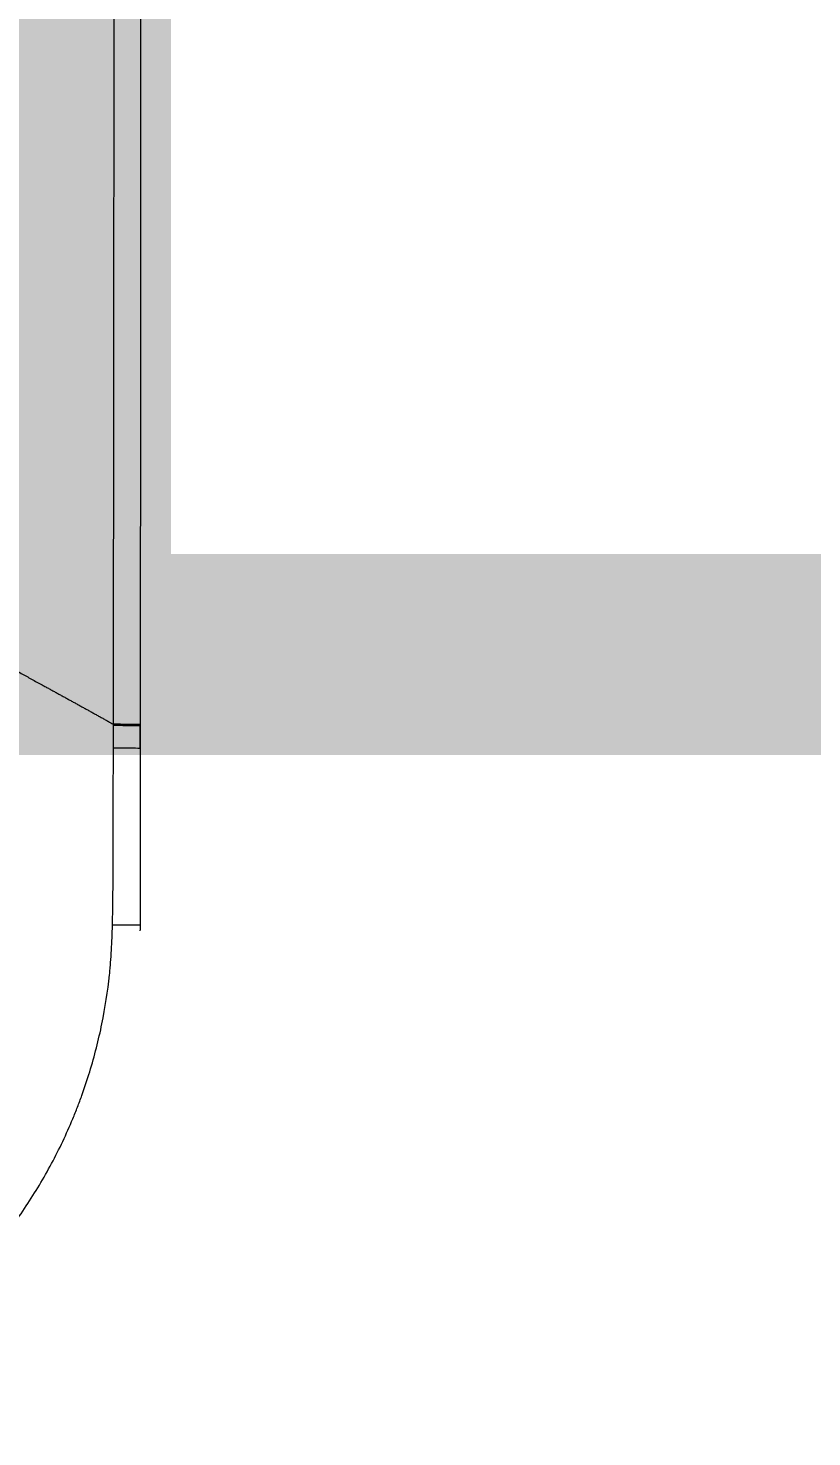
# Model space of a CAD drawing. Header units: inches. Extents: x 3778 to 56227, y -16914 to 35091.
# Drawn here: x 36132.6 to 36175.8, y -13540.5 to -13462.9 of the extents above; entities that cross this region are included whole.
import ezdxf

# ---------------------------------------------------------------- set-up
doc = ezdxf.new("R2010")
doc.units = ezdxf.units.IN
doc.header["$LTSCALE"] = 100
doc.header["$MEASUREMENT"] = 0
doc.linetypes.add('HID', pattern=[2.5, 1.5, -1])
doc.layers.add('2-con', color=2, linetype='Continuous')
doc.layers.add('3.기호.계단선', color=30, linetype='Continuous')
doc.layers.add('mark-B', color=2, linetype='Continuous', lineweight=20)
doc.styles.add('코레일둥고', font='Korail_Round_Gothic_Medium.ttf')

# ---------------------------------------------------------------- blocks, each defined once
blk = doc.blocks.new('무풍1way 일반')
at = {"layer": 'mark-B'}
blk.add_line((-600.306, -39.43), (-600.324, -39.43), dxfattribs=at)
blk.add_line((-600.306, -39.43), (-600.324, -39.43), dxfattribs=at)
blk.add_ellipse((-597.997, -39.432), major_axis=(-2.309, 0.001), ratio=0.007334, start_param=0.013963, end_param=1.194464, dxfattribs=at)
blk.add_ellipse((-597.997, -39.432), major_axis=(-2.309, 0.001), ratio=0.007334, start_param=0.013963, end_param=1.194464, dxfattribs=at)
for points, knots in [([(-570.94, -1.501), (-571.395, -1.522), (-571.849, -1.547), (-572.53, -1.598), (-572.757, -1.617), (-573.097, -1.651), (-573.21, -1.663), (-573.437, -1.688), (-573.55, -1.702), (-574.116, -1.772), (-574.568, -1.839), (-575.245, -1.956), (-575.583, -2.018), (-575.921, -2.086), (-576.147, -2.133), (-576.259, -2.157), (-577.27, -2.38), (-578.152, -2.618), (-579.453, -3.036), (-579.883, -3.185), (-580.734, -3.503), (-581.156, -3.672), (-582.41, -4.21), (-583.231, -4.608), (-584.236, -5.159), (-584.436, -5.271), (-584.735, -5.444), (-584.834, -5.503), (-585.032, -5.62), (-585.13, -5.68), (-585.62, -5.98), (-586.005, -6.228), (-586.76, -6.742), (-587.131, -7.008), (-587.858, -7.556), (-588.214, -7.838), (-588.913, -8.419), (-589.256, -8.718), (-589.927, -9.332), (-590.256, -9.647), (-590.899, -10.296), (-591.213, -10.628), (-591.673, -11.14), (-591.825, -11.313), (-592.125, -11.663), (-592.272, -11.839), (-592.997, -12.729), (-593.538, -13.463), (-594.293, -14.599), (-594.536, -14.983), (-595.001, -15.762), (-595.225, -16.158), (-595.867, -17.36), (-596.258, -18.184), (-596.698, -19.243), (-596.783, -19.456), (-596.908, -19.778), (-596.949, -19.886), (-597.03, -20.101), (-597.227, -20.641), (-597.408, -21.184), (-597.808, -22.493), (-598.032, -23.373), (-598.395, -25.151), (-598.534, -26.048), (-598.643, -27.066), (-598.654, -27.179), (-598.675, -27.406), (-598.705, -27.747), (-598.727, -28.089), (-598.766, -28.774), (-598.782, -29.232), (-598.794, -29.692)], [0, 0, 0, 0, 0.03125, 0.03125, 0.046875, 0.046875, 0.054687, 0.054687, 0.0625, 0.0625, 0.09375, 0.09375, 0.109375, 0.117188, 0.117188, 0.125, 0.125, 0.1875, 0.1875, 0.21875, 0.21875, 0.25, 0.25, 0.3125, 0.3125, 0.328125, 0.328125, 0.335938, 0.335938, 0.34375, 0.34375, 0.375, 0.375, 0.40625, 0.40625, 0.4375, 0.4375, 0.46875, 0.46875, 0.5, 0.5, 0.53125, 0.53125, 0.546875, 0.546875, 0.5625, 0.5625, 0.625, 0.625, 0.65625, 0.65625, 0.6875, 0.6875, 0.75, 0.75, 0.765625, 0.765625, 0.773438, 0.773438, 0.78125, 0.8125, 0.8125, 0.875, 0.875, 0.9375, 0.9375, 0.945313, 0.945313, 0.953125, 0.96875, 0.96875, 1, 1, 1, 1]), ([(-570.94, -1.501), (-571.395, -1.522), (-571.849, -1.547), (-572.53, -1.598), (-572.757, -1.617), (-573.097, -1.651), (-573.21, -1.663), (-573.437, -1.688), (-573.55, -1.702), (-574.116, -1.772), (-574.568, -1.839), (-575.245, -1.956), (-575.583, -2.018), (-575.921, -2.086), (-576.147, -2.133), (-576.259, -2.157), (-577.27, -2.38), (-578.152, -2.618), (-579.453, -3.036), (-579.883, -3.185), (-580.734, -3.503), (-581.156, -3.672), (-582.41, -4.21), (-583.231, -4.608), (-584.236, -5.159), (-584.436, -5.271), (-584.735, -5.444), (-584.834, -5.503), (-585.032, -5.62), (-585.13, -5.68), (-585.62, -5.98), (-586.005, -6.228), (-586.76, -6.742), (-587.131, -7.008), (-587.858, -7.556), (-588.214, -7.838), (-588.913, -8.419), (-589.256, -8.718), (-589.927, -9.332), (-590.256, -9.647), (-590.899, -10.296), (-591.213, -10.628), (-591.673, -11.14), (-591.825, -11.313), (-592.125, -11.663), (-592.272, -11.839), (-592.997, -12.729), (-593.538, -13.463), (-594.293, -14.599), (-594.536, -14.983), (-595.001, -15.762), (-595.225, -16.158), (-595.867, -17.36), (-596.258, -18.184), (-596.698, -19.243), (-596.783, -19.456), (-596.908, -19.778), (-596.949, -19.886), (-597.03, -20.101), (-597.227, -20.641), (-597.408, -21.184), (-597.808, -22.493), (-598.032, -23.373), (-598.395, -25.151), (-598.534, -26.048), (-598.643, -27.066), (-598.654, -27.179), (-598.675, -27.406), (-598.705, -27.747), (-598.727, -28.089), (-598.766, -28.774), (-598.782, -29.232), (-598.794, -29.692)], [0, 0, 0, 0, 0.03125, 0.03125, 0.046875, 0.046875, 0.054687, 0.054687, 0.0625, 0.0625, 0.09375, 0.09375, 0.109375, 0.117187, 0.117187, 0.125, 0.125, 0.1875, 0.1875, 0.21875, 0.21875, 0.25, 0.25, 0.3125, 0.3125, 0.328125, 0.328125, 0.335937, 0.335937, 0.34375, 0.34375, 0.375, 0.375, 0.40625, 0.40625, 0.4375, 0.4375, 0.46875, 0.46875, 0.5, 0.5, 0.53125, 0.53125, 0.546875, 0.546875, 0.5625, 0.5625, 0.625, 0.625, 0.65625, 0.65625, 0.6875, 0.6875, 0.75, 0.75, 0.765625, 0.765625, 0.773437, 0.773437, 0.78125, 0.8125, 0.8125, 0.875, 0.875, 0.9375, 0.9375, 0.945312, 0.945312, 0.953125, 0.96875, 0.96875, 1, 1, 1, 1]), ([(-600.324, -39.43), (-600.323, -37.808), (-600.322, -36.186), (-600.32, -34.36), (-600.32, -34.158), (-600.32, -33.752), (-600.32, -33.144), (-600.32, -31.724), (-600.317, -30.507), (-600.313, -29.696)], [0, 0, 0, 0, 0.5, 0.5, 0.5625, 0.5625, 0.625, 0.75, 1, 1, 1, 1]), ([(-600.324, -39.43), (-600.323, -37.808), (-600.322, -36.186), (-600.32, -34.36), (-600.32, -34.158), (-600.32, -33.752), (-600.32, -33.144), (-600.32, -31.724), (-600.317, -30.507), (-600.313, -29.696)], [0, 0, 0, 0, 0.5, 0.5, 0.5625, 0.5625, 0.625, 0.75, 1, 1, 1, 1]), ([(-600.295, -29.696), (-600.293, -29.695), (-600.283, -29.694), (-600.245, -29.693), (-600.218, -29.693), (-600.164, -29.692), (-600.144, -29.692), (-600.101, -29.691), (-600.077, -29.691), (-600, -29.69), (-599.941, -29.69), (-599.841, -29.69), (-599.806, -29.69), (-599.732, -29.69), (-599.694, -29.69), (-599.574, -29.69), (-599.489, -29.69), (-599.353, -29.69), (-599.306, -29.69), (-599.209, -29.69), (-599.159, -29.69), (-599.058, -29.691), (-599.006, -29.691), (-598.946, -29.691), (-598.94, -29.691), (-598.927, -29.691), (-598.907, -29.691), (-598.861, -29.691), (-598.821, -29.692), (-598.794, -29.692)], [0, 0, 0, 0, 0.125, 0.125, 0.25, 0.25, 0.3125, 0.3125, 0.375, 0.375, 0.5, 0.5, 0.5625, 0.5625, 0.625, 0.625, 0.75, 0.75, 0.8125, 0.8125, 0.875, 0.875, 0.9375, 0.9375, 0.945313, 0.945313, 0.953125, 0.96875, 1, 1, 1, 1]), ([(-600.295, -29.696), (-600.293, -29.695), (-600.283, -29.694), (-600.245, -29.693), (-600.218, -29.693), (-600.164, -29.692), (-600.144, -29.692), (-600.101, -29.691), (-600.077, -29.691), (-600, -29.69), (-599.941, -29.69), (-599.841, -29.69), (-599.806, -29.69), (-599.732, -29.69), (-599.694, -29.69), (-599.574, -29.69), (-599.489, -29.69), (-599.353, -29.69), (-599.306, -29.69), (-599.209, -29.69), (-599.159, -29.69), (-599.058, -29.691), (-599.006, -29.691), (-598.946, -29.691), (-598.94, -29.691), (-598.927, -29.691), (-598.907, -29.691), (-598.861, -29.691), (-598.821, -29.692), (-598.794, -29.692)], [0, 0, 0, 0, 0.125, 0.125, 0.25, 0.25, 0.3125, 0.3125, 0.375, 0.375, 0.5, 0.5, 0.5625, 0.5625, 0.625, 0.625, 0.75, 0.75, 0.8125, 0.8125, 0.875, 0.875, 0.9375, 0.9375, 0.945312, 0.945312, 0.953125, 0.96875, 1, 1, 1, 1]), ([(-598.794, -29.692), (-598.798, -29.895), (-598.803, -30.098), (-598.809, -30.403), (-598.811, -30.504), (-598.815, -30.657), (-598.816, -30.708), (-598.818, -30.809), (-598.818, -30.86), (-598.82, -30.962), (-598.82, -31.012), (-598.821, -31.114), (-598.821, -31.266), (-598.823, -31.622), (-598.824, -31.927), (-598.826, -32.537), (-598.828, -33.146), (-598.83, -33.756), (-598.831, -34.163), (-598.831, -34.366), (-598.834, -35.382), (-598.837, -36.195), (-598.84, -37.414), (-598.841, -37.821), (-598.843, -38.634), (-598.844, -39.04), (-598.845, -39.447)], [0, 0, 0, 0, 0.0625, 0.0625, 0.09375, 0.09375, 0.109375, 0.109375, 0.125, 0.125, 0.140625, 0.140625, 0.15625, 0.1875, 0.25, 0.25, 0.375, 0.4375, 0.4375, 0.5, 0.5, 0.75, 0.75, 0.875, 0.875, 1, 1, 1, 1]), ([(-598.794, -29.692), (-598.798, -29.895), (-598.803, -30.098), (-598.809, -30.403), (-598.811, -30.504), (-598.815, -30.657), (-598.816, -30.708), (-598.818, -30.809), (-598.818, -30.86), (-598.82, -30.962), (-598.82, -31.012), (-598.821, -31.114), (-598.821, -31.266), (-598.823, -31.622), (-598.824, -31.927), (-598.826, -32.537), (-598.828, -33.146), (-598.83, -33.756), (-598.831, -34.163), (-598.831, -34.366), (-598.834, -35.382), (-598.837, -36.195), (-598.84, -37.414), (-598.841, -37.821), (-598.843, -38.634), (-598.844, -39.04), (-598.845, -39.447)], [0, 0, 0, 0, 0.0625, 0.0625, 0.09375, 0.09375, 0.109375, 0.109375, 0.125, 0.125, 0.140625, 0.140625, 0.15625, 0.1875, 0.25, 0.25, 0.375, 0.4375, 0.4375, 0.5, 0.5, 0.75, 0.75, 0.875, 0.875, 1, 1, 1, 1]), ([(-600.325, -40.672), (-600.325, -40.463), (-600.325, -40.254), (-600.325, -39.84), (-600.324, -39.636), (-600.324, -39.431)], [0, 0, 0, 0, 0.505069, 0.505069, 1, 1, 1, 1]), ([(-600.325, -40.672), (-600.325, -40.463), (-600.325, -40.254), (-600.325, -39.84), (-600.324, -39.636), (-600.324, -39.431)], [0, 0, 0, 0, 0.505069, 0.505069, 1, 1, 1, 1]), ([(-600.307, -40.672), (-600.306, -40.465), (-600.306, -40.258), (-600.306, -39.845), (-600.306, -39.638), (-600.306, -39.431), (-600.306, -39.431), (-600.306, -39.43)], [0, 0, 0, 0, 0.499983, 0.499983, 0.999967, 0.999967, 1, 1, 1, 1]), ([(-600.307, -40.672), (-600.306, -40.465), (-600.306, -40.258), (-600.306, -39.845), (-600.306, -39.638), (-600.306, -39.431), (-600.306, -39.431), (-600.306, -39.43)], [0, 0, 0, 0, 0.499983, 0.499983, 0.999967, 0.999967, 1, 1, 1, 1]), ([(-598.845, -39.447), (-598.845, -39.448), (-598.845, -39.448), (-598.846, -39.657), (-598.846, -39.865), (-598.847, -40.177), (-598.847, -40.282), (-598.848, -40.488), (-598.848, -40.589), (-598.848, -40.69)], [0, 0, 0, 0, 0.001631, 0.001631, 0.503325, 0.503325, 0.756014, 0.756014, 1, 1, 1, 1]), ([(-598.845, -39.447), (-598.845, -39.448), (-598.845, -39.448), (-598.846, -39.657), (-598.846, -39.865), (-598.847, -40.177), (-598.847, -40.282), (-598.848, -40.488), (-598.848, -40.589), (-598.848, -40.69)], [0, 0, 0, 0, 0.001631, 0.001631, 0.503325, 0.503325, 0.756014, 0.756014, 1, 1, 1, 1]), ([(-600.307, -40.745), (-600.305, -40.746), (-600.295, -40.747), (-600.258, -40.749), (-600.232, -40.75), (-600.163, -40.752), (-600.12, -40.752), (-600.02, -40.754), (-599.963, -40.755), (-599.834, -40.756), (-599.763, -40.757), (-599.608, -40.759), (-599.524, -40.759), (-599.347, -40.76), (-599.253, -40.761), (-599.056, -40.762), (-598.954, -40.762), (-598.848, -40.763)], [0, 0, 0, 0, 0.125, 0.125, 0.25, 0.25, 0.375, 0.375, 0.5, 0.5, 0.625, 0.625, 0.75, 0.75, 0.875, 0.875, 1, 1, 1, 1]), ([(-600.307, -40.745), (-600.305, -40.746), (-600.295, -40.747), (-600.258, -40.749), (-600.232, -40.75), (-600.163, -40.752), (-600.12, -40.752), (-600.02, -40.754), (-599.963, -40.755), (-599.834, -40.756), (-599.763, -40.757), (-599.608, -40.759), (-599.524, -40.759), (-599.347, -40.76), (-599.253, -40.761), (-599.056, -40.762), (-598.954, -40.762), (-598.848, -40.763)], [0, 0, 0, 0, 0.125, 0.125, 0.25, 0.25, 0.375, 0.375, 0.5, 0.5, 0.625, 0.625, 0.75, 0.75, 0.875, 0.875, 1, 1, 1, 1]), ([(-600.307, -40.672), (-600.305, -40.673), (-600.295, -40.674), (-600.258, -40.676), (-600.232, -40.677), (-600.163, -40.679), (-600.12, -40.68), (-600.02, -40.681), (-599.963, -40.682), (-599.834, -40.684), (-599.763, -40.684), (-599.608, -40.686), (-599.524, -40.686), (-599.346, -40.687), (-599.252, -40.688), (-599.056, -40.689), (-598.953, -40.689), (-598.848, -40.69)], [0, 0, 0, 0, 0.125, 0.125, 0.25, 0.25, 0.375, 0.375, 0.5, 0.5, 0.625, 0.625, 0.75, 0.75, 0.875, 0.875, 1, 1, 1, 1]), ([(-600.307, -40.672), (-600.305, -40.673), (-600.295, -40.674), (-600.258, -40.676), (-600.232, -40.677), (-600.163, -40.679), (-600.12, -40.68), (-600.02, -40.681), (-599.963, -40.682), (-599.834, -40.684), (-599.763, -40.684), (-599.608, -40.686), (-599.524, -40.686), (-599.346, -40.687), (-599.252, -40.688), (-599.056, -40.689), (-598.953, -40.689), (-598.848, -40.69)], [0, 0, 0, 0, 0.125, 0.125, 0.25, 0.25, 0.375, 0.375, 0.5, 0.5, 0.625, 0.625, 0.75, 0.75, 0.875, 0.875, 1, 1, 1, 1]), ([(-598.848, -40.763), (-598.867, -57.512), (-598.883, -74.261), (-598.912, -107.76), (-598.925, -124.51), (-598.96, -174.758), (-598.978, -208.256), (-599.007, -275.254), (-599.018, -308.752), (-599.035, -375.749), (-599.041, -409.248), (-599.047, -442.747)], [0, 0, 0, 0, 0.125, 0.125, 0.25, 0.25, 0.5, 0.5, 0.75, 0.75, 1, 1, 1, 1]), ([(-598.848, -40.763), (-598.867, -57.512), (-598.883, -74.261), (-598.912, -107.76), (-598.925, -124.51), (-598.96, -174.758), (-598.978, -208.256), (-599.007, -275.254), (-599.018, -308.752), (-599.035, -375.749), (-599.041, -409.248), (-599.047, -442.747)], [0, 0, 0, 0, 0.125, 0.125, 0.25, 0.25, 0.5, 0.5, 0.75, 0.75, 1, 1, 1, 1]), ([(-598.848, -40.69), (-598.848, -40.714), (-598.848, -40.738), (-598.848, -40.763), (-598.848, -40.763), (-598.848, -40.763)], [0, 0, 0, 0, 0.999421, 0.999421, 1, 1, 1, 1]), ([(-598.848, -40.69), (-598.848, -40.714), (-598.848, -40.738), (-598.848, -40.763), (-598.848, -40.763), (-598.848, -40.763)], [0, 0, 0, 0, 0.999421, 0.999421, 1, 1, 1, 1]), ([(-593.467, -43.726), (-593.564, -43.674), (-593.758, -43.568), (-594.049, -43.409), (-594.341, -43.25), (-594.632, -43.09), (-594.891, -42.949), (-595.117, -42.825), (-595.308, -42.72), (-595.5, -42.615), (-595.691, -42.51), (-595.881, -42.406), (-596.07, -42.302), (-596.26, -42.198), (-596.448, -42.094), (-596.636, -41.99), (-596.823, -41.887), (-597.01, -41.783), (-597.197, -41.68), (-597.382, -41.578), (-597.567, -41.475), (-597.752, -41.373), (-597.936, -41.27), (-598.12, -41.169), (-598.303, -41.067), (-598.485, -40.965), (-598.667, -40.864), (-598.788, -40.796), (-598.848, -40.763)], [0, 0, 0, 0, 0.05367, 0.107426, 0.161269, 0.215199, 0.269216, 0.304851, 0.340401, 0.375869, 0.411252, 0.446552, 0.481768, 0.5169, 0.551949, 0.586914, 0.621796, 0.656594, 0.691309, 0.725941, 0.760489, 0.794954, 0.829336, 0.863635, 0.897851, 0.931983, 0.966033, 1, 1, 1, 1]), ([(-593.467, -43.726), (-593.564, -43.674), (-593.758, -43.568), (-594.049, -43.409), (-594.341, -43.25), (-594.632, -43.09), (-594.891, -42.949), (-595.117, -42.825), (-595.308, -42.72), (-595.5, -42.615), (-595.691, -42.51), (-595.881, -42.406), (-596.07, -42.302), (-596.26, -42.198), (-596.448, -42.094), (-596.636, -41.99), (-596.823, -41.887), (-597.01, -41.783), (-597.197, -41.68), (-597.382, -41.578), (-597.567, -41.475), (-597.752, -41.373), (-597.936, -41.27), (-598.12, -41.169), (-598.303, -41.067), (-598.485, -40.965), (-598.667, -40.864), (-598.788, -40.796), (-598.848, -40.763)], [0, 0, 0, 0, 0.05367, 0.107426, 0.161269, 0.215199, 0.269216, 0.304851, 0.340401, 0.375869, 0.411252, 0.446552, 0.481768, 0.5169, 0.551949, 0.586914, 0.621796, 0.656594, 0.691309, 0.725941, 0.760489, 0.794954, 0.829336, 0.863635, 0.897851, 0.931983, 0.966033, 1, 1, 1, 1])]:
    blk.add_open_spline(points, degree=3, knots=knots, dxfattribs=at)
for points, degree in [([(-600.313, -29.696), (-600.312, -29.594), (-600.311, -29.492), (-600.31, -29.39)], 3), ([(-600.313, -29.696), (-600.312, -29.594), (-600.311, -29.492), (-600.31, -29.39)], 3), ([(-600.295, -29.696), (-600.313, -29.696)], 1), ([(-600.295, -29.696), (-600.313, -29.696)], 1), ([(-600.411, -442.837), (-600.395, -308.782), (-600.375, -174.728), (-600.325, -40.672)], 3), ([(-600.411, -442.837), (-600.395, -308.782), (-600.375, -174.728), (-600.325, -40.672)], 3), ([(-600.325, -40.672), (-600.307, -40.672)], 1), ([(-600.325, -40.672), (-600.307, -40.672)], 1), ([(-600.307, -40.745), (-600.307, -40.721), (-600.307, -40.697), (-600.307, -40.672)], 3)]:
    blk.add_open_spline(points, degree=degree, dxfattribs=at)
blk = doc.blocks.new('dpdjzjs')
at = {"layer": 'mark-B', "rotation": 180}
blk.add_blockref('무풍1way 일반', (171509.31, 88288.448), dxfattribs=at)

msp = doc.modelspace()

# ---------------------------------------------------------------- block references
at = {"layer": '2-con'}
msp.add_blockref('dpdjzjs', (-135970.865, -101830.442), dxfattribs=at)

# ---------------------------------------------------------------- texts
at = {"layer": '3.기호.계단선', "linetype": 'HID', "style": '코레일둥고'}
msp.add_text('LT-2', height=100, dxfattribs=at).set_placement((36117.536, -13502.925))

doc.saveas('drawing.dxf')
